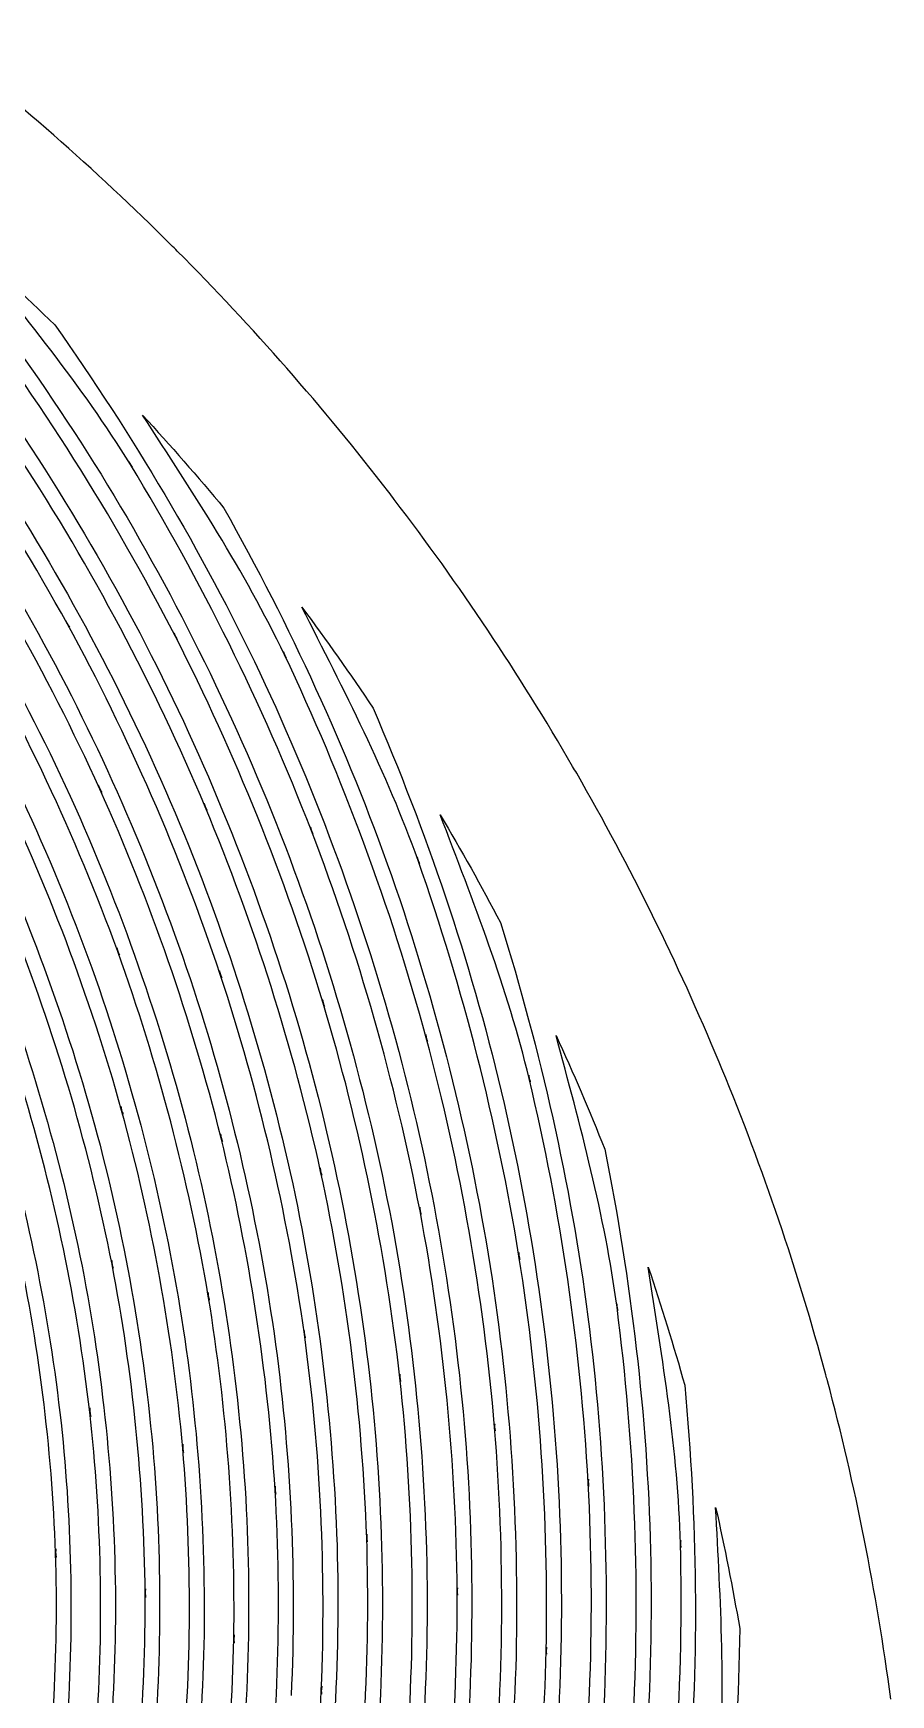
# Model space of a CAD drawing. Extents: x 1 to 151, y 102 to 252.
# Drawn here: x 125.09 to 150.6, y 187.24 to 236.66 of the extents above; entities that cross this region are included whole.
import ezdxf

# ---------------------------------------------------------------- set-up
doc = ezdxf.new("R2010")
doc.units = 0
doc.layers.add('Ebene_1', color=7, linetype='CONTINUOUS')

msp = doc.modelspace()

# ---------------------------------------------------------------- linework, layer by layer
at = {"layer": 'Ebene_1', "color": 7}
for p, q in [((128.34345, 225.295666), (128.34345, 225.295666)), ((128.0406, 223.7481), (127.93551, 223.91988)), ((127.98051, 223.82875), (127.9805, 223.82875)), ((133.08039, 219.588249), (133.08039, 219.588149)), ((126.16614, 218.997195), (126.06338, 219.184484)), ((126.10648, 219.085994), (126.10644, 219.085995)), ((129.37572, 218.626101), (129.28152, 218.810287)), ((129.32072, 218.713347), (129.32062, 218.713351)), ((132.61781, 218.08013), (132.53131, 218.261603)), ((132.56621, 218.166983), (132.56621, 218.16699)), ((127.12666, 214.080721), (127.03596, 214.281196)), ((127.07246, 214.176502), (127.07236, 214.176501)), ((130.25706, 213.551421), (130.17446, 213.748018)), ((130.20666, 213.646424), (130.20666, 213.646421)), ((133.41043, 212.846467), (133.33563, 213.039962)), ((137.19536, 213.415703), (137.19536, 213.415703)), ((133.36433, 212.93992), (133.36423, 212.939917)), ((136.57726, 211.964687), (136.51056, 212.154305)), ((136.53616, 212.054645), (136.53616, 212.054647)), ((127.65326, 209.239474), (127.57576, 209.453132)), ((127.60486, 209.343005), (127.60476, 209.343005)), ((130.69835, 208.560885), (130.62895, 208.769889)), ((130.65415, 208.662479), (130.65415, 208.662479)), ((133.75583, 207.707796), (133.69453, 207.91215)), ((133.71623, 207.805903), (133.71633, 207.805906)), ((136.81848, 206.677511), (136.76458, 206.877212)), ((136.78238, 206.774455), (136.78238, 206.774451)), ((140.64182, 206.8488), (140.64181, 206.8489)), ((139.876, 205.469237), (139.8291, 205.664672)), ((139.8434, 205.565402), (139.8434, 205.565397)), ((127.76103, 204.510289), (127.69863, 204.736356)), ((127.71993, 204.61925), (127.71993, 204.61925)), ((130.71577, 203.691718), (130.66107, 203.912355)), ((130.67847, 203.799128), (130.67857, 203.799128)), ((133.67325, 202.699033), (133.62595, 202.913857)), ((133.63955, 202.80528), (133.63955, 202.80528)), ((136.62537, 201.530313), (136.58547, 201.740094)), ((136.59597, 201.633847), (136.59587, 201.633847)), ((127.46939, 199.926516), (127.42329, 200.164604)), ((139.56307, 200.185543), (139.53007, 200.389897)), ((139.53707, 200.28675), (139.53707, 200.28675)), ((127.43569, 200.042845), (127.43569, 200.042845)), ((143.38292, 199.957637), (143.38292, 199.957537)), ((130.32876, 198.977268), (130.28996, 199.208375)), ((130.29896, 199.091658), (130.29856, 199.091658)), ((142.47789, 198.664337), (142.45149, 198.863649)), ((142.45549, 198.763999), (142.45539, 198.763997)), ((133.18161, 197.853912), (133.15061, 198.078815)), ((133.15561, 197.962875), (133.15601, 197.962875)), ((136.01926, 196.55723), (135.99486, 196.77593)), ((135.99686, 196.6658), (135.99716, 196.6658)), ((126.79938, 195.52112), (126.77108, 195.77006)), ((126.77408, 195.64443), (126.77378, 195.64443)), ((138.83286, 195.08682), (138.81546, 195.29931)), ((138.8147, 195.19113), (138.81466, 195.19113)), ((129.53818, 194.56799), (129.53816, 194.56799)), ((129.55946, 194.44933), (129.53856, 194.69052)), ((132.28675, 193.32249), (132.28625, 193.32249)), ((132.30405, 193.20577), (132.28975, 193.43959)), ((141.59862, 193.54468), (141.59882, 193.54468)), ((141.61392, 193.44192), (141.60262, 193.64899)), ((145.38916, 192.8149), (145.38922, 192.8149)), ((135.01031, 191.90598), (135.00991, 191.90598)), ((135.02431, 191.79043), (135.01631, 192.01766)), ((144.35387, 191.62446), (144.34887, 191.82571)), ((125.75675, 191.45152), (125.75745, 191.45152)), ((125.77375, 191.32278), (125.76475, 191.5822)), ((144.34187, 191.72611), (144.34187, 191.72606)), ((128.41974, 190.26186), (128.41984, 190.26186)), ((128.43224, 190.13738), (128.43024, 190.38788)), ((137.69974, 190.31498), (137.69984, 190.31498)), ((137.71074, 190.20408), (137.70874, 190.42472)), ((131.05644, 188.90584), (131.05664, 188.90584)), ((131.06564, 188.78292), (131.06964, 189.02489)), ((140.3475, 188.55414), (140.3475, 188.55414)), ((140.3545, 188.44789), (140.3595, 188.66078)), ((133.65991, 187.37805), (133.65971, 187.37805)), ((133.66571, 187.25978), (133.67581, 187.4936))]:
    msp.add_line(p, q, dxfattribs=at)
for points in [[(129.18639, 230.367178), (126.931128, 232.61435), (124.535064, 234.715635), (122.01274, 236.65828)], [(120.1585, 232.873762), (122.80518, 229.860089), (125.21258, 226.64332), (127.30424, 223.220346)], [(123.03417, 230.478924), (123.954577, 229.669976), (124.853849, 228.837293), (125.73108, 227.981716)], [(127.98051, 223.82823), (126.53152, 226.186961), (124.76581, 228.321215), (123.03418, 230.478404)], [(129.37562, 230.177949), (129.312656, 230.241138), (129.249579, 230.304214), (129.18639, 230.367178)], [(135.6644, 223.007393), (133.722399, 225.528585), (131.621893, 227.923612), (129.37562, 230.177949)], [(126.10644, 219.085983), (124.21045, 222.525929), (122.01274, 225.790431), (119.53847, 228.840989)], [(129.32062, 218.713731), (127.46472, 222.321703), (125.29189, 225.757582), (122.82788, 228.98098)], [(118.95372, 228.14419), (121.38772, 225.127488), (123.54782, 221.900117), (125.40962, 218.50047)], [(122.21792, 228.305883), (124.64313, 225.117852), (126.77937, 221.72059), (128.60287, 218.15419)], [(125.73108, 227.981716), (128.04905, 224.707509), (130.10754, 221.255894), (131.83024, 217.632652)], [(128.34345, 225.295666), (129.174293, 224.394906), (129.981635, 223.472748), (130.76466, 222.530124)], [(132.56621, 218.16699), (131.37218, 220.663465), (129.85397, 222.978727), (128.34345, 225.295666)], [(127.07236, 214.176381), (125.49921, 217.632916), (123.62139, 220.942342), (121.46101, 224.065943)], [(130.20666, 213.646931), (128.68092, 217.265699), (126.83678, 220.741727), (124.69536, 224.033608)], [(127.93551, 223.91988), (127.95321, 223.89093), (127.96281, 223.85773), (127.98051, 223.82875)], [(120.82817, 223.412291), (122.95006, 220.325997), (124.79286, 217.056929), (126.33483, 213.643709)], [(124.04003, 223.401822), (126.14511, 220.147357), (127.95635, 216.712285), (129.45246, 213.136513)], [(127.9805, 223.82875), (127.9981, 223.80012), (128.0231, 223.77675), (128.0406, 223.7481)], [(133.36424, 212.939397), (131.89551, 216.721356), (130.09387, 220.36526), (127.98051, 223.82823)], [(127.30424, 223.220346), (129.382, 219.797347), (131.15099, 216.196151), (132.59142, 212.459863)], [(135.82842, 222.794511), (135.773874, 222.86557), (135.7192, 222.93653), (135.6644, 223.007393)], [(130.76466, 222.530124), (132.72724, 219.032312), (134.41274, 215.385641), (135.74705, 211.602901)], [(141.13538, 214.851528), (139.536983, 217.609275), (137.764402, 220.262316), (135.82842, 222.794511)], [(136.53616, 212.054747), (135.60953, 214.663291), (134.33088, 217.120426), (133.08039, 219.588249)], [(133.08039, 219.588149), (133.812483, 218.605553), (134.518971, 217.604136), (135.19914, 216.584908)], [(127.60476, 209.34307), (126.34604, 212.790595), (124.78275, 216.118587), (122.93258, 219.288085)], [(126.06338, 219.184484), (126.08068, 219.153014), (126.08918, 219.117494), (126.10648, 219.085994)], [(126.10644, 219.085995), (126.12364, 219.054695), (126.14894, 219.028525), (126.16614, 218.997195)], [(130.65415, 208.662466), (129.45038, 212.265141), (127.92869, 215.753357), (126.10644, 219.085983)], [(122.2567, 218.678066), (124.07086, 215.548932), (125.6017, 212.264446), (126.83194, 208.86334)], [(125.40962, 218.50047), (127.19796, 215.208529), (128.68918, 211.763835), (129.86621, 208.207242)], [(129.28152, 218.810287), (129.29742, 218.779207), (129.30482, 218.744447), (129.32072, 218.713347)], [(133.71633, 207.806286), (132.57727, 211.56541), (131.10654, 215.215522), (129.32062, 218.713731)], [(129.32062, 218.713351), (129.33642, 218.682711), (129.36002, 218.656771), (129.37572, 218.626101)], [(128.60287, 218.15419), (130.35647, 214.697461), (131.7987, 211.091241), (132.91288, 207.378971)], [(132.53131, 218.261603), (132.54581, 218.231193), (132.55181, 218.197413), (132.56621, 218.166983)], [(136.78238, 206.774451), (135.71708, 210.689445), (134.30633, 214.501646), (132.56621, 218.16699)], [(132.56621, 218.16699), (132.58081, 218.13655), (132.60331, 218.11059), (132.61781, 218.08013)], [(131.83024, 217.632652), (133.53913, 214.010417), (134.92231, 210.243566), (135.9642, 206.376602)], [(135.19914, 216.584908), (136.78512, 212.900555), (138.08077, 209.096977), (139.01242, 205.195082)], [(127.71991, 204.61978), (126.7672, 208.02957), (125.51174, 211.347122), (123.96867, 214.533386)], [(141.2552, 214.646013), (141.215369, 214.714581), (141.175429, 214.783086), (141.13538, 214.851528)], [(145.4927, 206.053137), (144.264787, 209.004817), (142.849399, 211.874964), (141.2552, 214.646013)], [(127.03596, 214.281196), (127.05126, 214.247466), (127.05716, 214.210256), (127.07246, 214.176502)], [(127.07236, 214.176501), (127.08756, 214.143031), (127.11146, 214.114211), (127.12666, 214.080721)], [(130.67857, 203.799008), (129.78725, 207.358563), (128.58066, 210.831214), (127.07236, 214.176381)], [(123.25093, 213.974863), (124.76172, 210.83043), (125.98773, 207.55748), (126.9157, 204.194648)], [(126.33483, 213.643709), (127.81228, 210.341591), (128.99185, 206.914229), (129.86, 203.402055)], [(130.17446, 213.748018), (130.18826, 213.715198), (130.19296, 213.679268), (130.20666, 213.646424)], [(133.63955, 202.80579), (132.81915, 206.514346), (131.67058, 210.142282), (130.20666, 213.646931)], [(130.20666, 213.646421), (130.22066, 213.613321), (130.24316, 213.584541), (130.25706, 213.551421)], [(129.45246, 213.136513), (130.88703, 209.675474), (132.01003, 206.094136), (132.80857, 202.433806)], [(133.33563, 213.039962), (133.34813, 213.007542), (133.35183, 212.972362), (133.36433, 212.93992)], [(137.19536, 213.415703), (137.820662, 212.362055), (138.418536, 211.292368), (138.98838, 210.207723)], [(139.8434, 205.565397), (139.1945, 208.255425), (138.18429, 210.833085), (137.19536, 213.415703)], [(133.36423, 212.939917), (133.37683, 212.907467), (133.39783, 212.878937), (133.41043, 212.846467)], [(136.59588, 201.633327), (135.85599, 205.490392), (134.77467, 209.273924), (133.36424, 212.939397)], [(132.59142, 212.459863), (133.97454, 208.838219), (135.03218, 205.10073), (135.75248, 201.29145)], [(136.51056, 212.154305), (136.52206, 212.121905), (136.52476, 212.087065), (136.53616, 212.054645)], [(139.53707, 200.28685), (138.88677, 204.290808), (137.88307, 208.228706), (136.53616, 212.054747)], [(136.53616, 212.054647), (136.54726, 212.023517), (136.56626, 211.995827), (136.57726, 211.964687)], [(135.74705, 211.602901), (137.06821, 207.821461), (138.05042, 203.930394), (138.68243, 199.974986)], [(138.98838, 210.207723), (140.18078, 206.377895), (141.07169, 202.45967), (141.59029, 198.481704)], [(127.4357, 200.042778), (126.77704, 203.390388), (125.82022, 206.671796), (124.57671, 209.848584)], [(123.82095, 209.343005), (125.03557, 206.20961), (125.96615, 202.973926), (126.60355, 199.67447)], [(127.57576, 209.453132), (127.58876, 209.417372), (127.59196, 209.378792), (127.60486, 209.343005)], [(130.29856, 199.091723), (129.70751, 202.58235), (128.80639, 206.013095), (127.60476, 209.34307)], [(127.60476, 209.343005), (127.61786, 209.307135), (127.64016, 209.275365), (127.65326, 209.239474)], [(126.83194, 208.86334), (128.00615, 205.577182), (128.8839, 202.192762), (129.45517, 198.750425)], [(130.62895, 208.769889), (130.64055, 208.734919), (130.64265, 208.697469), (130.65415, 208.662479)], [(130.65415, 208.662479), (130.66585, 208.627379), (130.68665, 208.595999), (130.69835, 208.560885)], [(133.15601, 197.962862), (132.64169, 201.596721), (131.80478, 205.177539), (130.65415, 208.662466)], [(129.86621, 208.207242), (130.99019, 204.769009), (131.80467, 201.237118), (132.30059, 197.653824)], [(133.69453, 207.91215), (133.70493, 207.87747), (133.70583, 207.8406), (133.71623, 207.805903)], [(135.99716, 196.66618), (135.56908, 200.439964), (134.80568, 204.167998), (133.71633, 207.806286)], [(133.71633, 207.805906), (133.72653, 207.772096), (133.74573, 207.741636), (133.75583, 207.707796)], [(132.91288, 207.378971), (133.97743, 203.787799), (134.71976, 200.109046), (135.13128, 196.38622)], [(136.76458, 206.877212), (136.77358, 206.843582), (136.77358, 206.808092), (136.78238, 206.774455)], [(138.81466, 195.19113), (138.48205, 199.105134), (137.80193, 202.981081), (136.78238, 206.774451)], [(136.78238, 206.774451), (136.79138, 206.741121), (136.80948, 206.710861), (136.81848, 206.677511)], [(140.64181, 206.8489), (141.15371, 205.735412), (141.636642, 204.608833), (142.09012, 203.470301)], [(142.4554, 198.763897), (142.0912, 201.507256), (141.35728, 204.177089), (140.64182, 206.8488)], [(135.9642, 206.376602), (136.96067, 202.631254), (137.62135, 198.804865), (137.93948, 194.94218)], [(139.8291, 205.664672), (139.8371, 205.632092), (139.8361, 205.597992), (139.8434, 205.565402)], [(145.5765, 205.8546), (145.548662, 205.920819), (145.520728, 205.986998), (145.4927, 206.053137)], [(148.66544, 196.75569), (147.831349, 199.85157), (146.799585, 202.890777), (145.5765, 205.8546)], [(126.77378, 195.64391), (126.39538, 198.905178), (125.7254, 202.125829), (124.77213, 205.267461)], [(139.01242, 205.195082), (139.93086, 201.296503), (140.5011, 197.324506), (140.71626, 193.32481)], [(141.59882, 193.54468), (141.37087, 197.5959), (140.7836, 201.618332), (139.8434, 205.565397)], [(139.8434, 205.565397), (139.8514, 205.532427), (139.8681, 205.502207), (139.876, 205.469237)], [(123.98342, 204.813908), (124.91078, 201.71773), (125.55846, 198.544966), (125.91837, 195.33266)], [(127.69863, 204.736356), (127.70923, 204.698046), (127.70943, 204.657586), (127.71993, 204.61925)], [(129.53814, 194.56852), (129.23302, 197.966355), (128.62477, 201.330091), (127.71991, 204.61978)], [(127.71993, 204.61925), (127.73043, 204.58179), (127.75063, 204.54777), (127.76103, 204.510289)], [(126.9157, 204.194648), (127.79607, 200.95135), (128.38329, 197.635973), (128.67228, 194.28802)], [(130.66107, 203.912355), (130.67007, 203.875215), (130.66907, 203.836285), (130.67847, 203.799128)], [(130.67857, 203.799128), (130.68757, 203.762298), (130.70667, 203.728568), (130.71577, 203.691718)], [(132.28625, 193.32237), (132.06327, 196.85545), (131.52549, 200.361485), (130.67857, 203.799008)], [(129.86, 203.402055), (130.68379, 200.01204), (131.20311, 196.55494), (131.41145, 193.07238)], [(142.09012, 203.470301), (142.87553, 199.53696), (143.35193, 195.54741), (143.45195, 191.53722)], [(133.62595, 202.913857), (133.63395, 202.878157), (133.63195, 202.840997), (133.63955, 202.80528)], [(135.00991, 191.90649), (134.87802, 195.57326), (134.41956, 199.220435), (133.63955, 202.80579)], [(133.63955, 202.80528), (133.64755, 202.76893), (133.66535, 202.7354), (133.67325, 202.699033)], [(132.80857, 202.433806), (133.56683, 198.897216), (134.0077, 195.30056), (134.12658, 191.68534)], [(136.58547, 201.740094), (136.59247, 201.705064), (136.58947, 201.668884), (136.59597, 201.633847)], [(136.59587, 201.633847), (136.60287, 201.598537), (136.61867, 201.565637), (136.62537, 201.530313)], [(137.69985, 190.31446), (137.66845, 194.11276), (137.29916, 197.900724), (136.59588, 201.633327)], [(135.75248, 201.29145), (136.43609, 197.607354), (136.78953, 193.86981), (136.80953, 190.12304)], [(125.75744, 191.45165), (125.64431, 194.60547), (125.24795, 197.742258), (124.5732, 200.825098)], [(127.42329, 200.164604), (127.43129, 200.124474), (127.42829, 200.082994), (127.43569, 200.042845)], [(139.53007, 200.389897), (139.53507, 200.355797), (139.53207, 200.320847), (139.53707, 200.28675)], [(140.3475, 188.55424), (140.4257, 192.48151), (140.15468, 196.40751), (139.53707, 200.28685)], [(139.53707, 200.28675), (139.54307, 200.2523), (139.55747, 200.22), (139.56307, 200.185543)], [(126.60355, 199.67447), (127.20218, 196.49894), (127.51448, 193.27651), (127.5369, 190.0451)], [(127.43569, 200.042845), (127.44369, 200.003145), (127.46169, 199.966235), (127.46939, 199.926516)], [(128.41985, 190.26179), (128.38475, 193.54499), (128.05567, 196.81845), (127.4357, 200.042778)], [(138.68243, 199.974986), (139.28182, 196.14633), (139.53858, 192.27257), (139.45137, 188.39826)], [(144.34187, 191.72616), (144.26647, 194.49297), (143.80604, 197.224208), (143.38292, 199.957637)], [(143.38292, 199.957537), (143.775654, 198.796603), (144.13821, 197.625676), (144.47022, 196.44594)], [(130.28996, 199.208375), (130.29596, 199.169815), (130.29196, 199.130225), (130.29896, 199.091658)], [(129.45517, 198.750425), (129.99144, 195.43365), (130.22915, 192.07573), (130.16672, 188.71623)], [(131.05664, 188.90591), (131.10794, 192.31719), (130.85468, 195.72566), (130.29856, 199.091723)], [(130.29856, 199.091658), (130.30556, 199.052688), (130.32226, 199.016248), (130.32876, 198.977268)], [(142.45149, 198.863649), (142.45549, 198.830619), (142.45109, 198.797029), (142.45549, 198.763999)], [(142.45539, 198.763997), (142.45939, 198.730167), (142.47349, 198.698177), (142.47789, 198.664337)], [(142.94476, 186.62491), (143.1414, 190.67781), (142.97776, 194.74007), (142.4554, 198.763897)], [(141.59029, 198.481704), (142.09617, 194.50894), (142.24783, 190.49933), (142.04397, 186.49976)], [(133.15061, 198.078815), (133.15561, 198.040415), (133.15086, 198.001285), (133.15561, 197.962875)], [(133.15601, 197.962875), (133.16101, 197.925855), (133.17641, 197.890935), (133.18161, 197.853912)], [(133.65971, 187.37804), (133.80705, 190.91445), (133.63871, 194.45641), (133.15601, 197.962862)], [(132.30059, 197.653824), (132.76562, 194.1968), (132.92016, 190.70516), (132.76359, 187.22061)], [(135.99486, 196.77593), (135.99886, 196.73933), (135.99286, 196.70233), (135.99686, 196.6658)], [(148.71434, 196.57887), (148.698112, 196.63783), (148.681812, 196.69677), (148.66544, 196.75569)], [(135.13128, 196.38622), (135.51612, 192.7892), (135.57849, 189.16538), (135.31896, 185.5571)], [(136.21974, 185.68118), (136.47223, 189.34238), (136.39802, 193.0182), (135.99716, 196.66618)], [(135.99716, 196.6658), (136.00116, 196.629), (136.01516, 196.594), (136.01926, 196.55723)], [(144.47022, 196.44594), (144.84048, 192.45077), (144.89753, 188.43222), (144.57763, 184.43258)], [(150.59771, 187.10926), (150.173966, 190.302972), (149.544873, 193.466062), (148.71434, 196.57887)], [(126.77108, 195.77006), (126.77608, 195.72836), (126.76908, 195.68616), (126.77408, 195.64443)], [(125.91837, 195.33266), (126.24919, 192.24628), (126.30103, 189.13681), (126.07464, 186.04103)], [(126.77378, 195.64443), (126.77878, 195.60263), (126.79458, 195.56293), (126.79938, 195.52112)], [(126.97154, 186.20066), (127.18817, 189.34807), (127.12236, 192.50833), (126.77378, 195.64391)], [(138.81546, 195.29931), (138.81846, 195.26331), (138.81146, 195.22711), (138.8147, 195.19113)], [(137.93948, 194.94218), (138.23436, 191.20716), (138.19562, 187.45349), (137.82431, 183.7253)], [(138.72896, 183.81991), (139.09476, 187.60049), (139.12366, 191.40567), (138.81466, 195.19113)], [(138.81466, 195.19113), (138.81766, 195.15593), (138.82996, 195.12203), (138.83286, 195.08682)], [(128.67228, 194.28802), (128.93534, 191.06724), (128.90884, 187.82988), (128.59358, 184.61367)], [(129.49434, 184.73751), (129.8025, 188.00675), (129.81763, 191.29662), (129.53814, 194.56852)], [(129.53856, 194.69052), (129.54256, 194.64972), (129.53456, 194.60882), (129.53818, 194.56799)], [(129.53816, 194.56799), (129.54216, 194.52789), (129.55596, 194.48949), (129.55946, 194.44933)], [(131.97565, 183.11212), (132.38348, 186.49961), (132.48743, 189.91643), (132.28625, 193.32237)], [(132.28975, 193.43959), (132.29175, 193.40049), (132.28375, 193.36159), (132.28675, 193.32249)], [(132.28625, 193.32249), (132.28825, 193.28309), (132.30165, 193.24509), (132.30405, 193.20577)], [(140.71626, 193.32481), (140.91218, 189.45458), (140.76296, 185.57438), (140.27111, 181.73063)], [(141.17848, 181.7919), (141.66686, 185.68943), (141.80743, 189.62234), (141.59882, 193.54468)], [(141.60262, 193.64899), (141.60462, 193.61419), (141.59662, 193.57949), (141.59862, 193.54468)], [(141.59882, 193.54468), (141.60082, 193.51008), (141.61202, 193.47658), (141.61392, 193.44192)], [(131.41145, 193.07238), (131.59827, 189.71752), (131.48365, 186.35275), (131.07022, 183.01801)], [(145.48226, 184.52565), (145.69661, 187.28599), (145.53676, 190.05163), (145.38916, 192.8149)], [(145.38922, 192.8149), (145.658425, 191.619722), (145.896595, 190.417765), (146.10349, 189.21024)], [(134.40422, 181.32205), (134.92043, 184.82512), (135.12382, 188.36711), (135.00991, 191.90649)], [(135.01631, 192.01766), (135.01731, 191.98036), (135.00931, 191.94336), (135.01031, 191.90598)], [(135.00991, 191.90598), (135.01091, 191.86708), (135.02291, 191.82928), (135.02431, 191.79043)], [(144.34887, 191.82571), (144.34974, 191.79241), (144.34187, 191.75941), (144.34187, 191.72611)], [(125.22077, 182.40392), (125.67099, 185.39784), (125.85071, 188.42579), (125.75744, 191.45165)], [(125.76475, 191.5822), (125.76575, 191.5385), (125.75575, 191.4952), (125.75675, 191.45152)], [(125.75745, 191.45152), (125.75945, 191.40822), (125.77225, 191.36612), (125.77375, 191.32278)], [(134.12658, 191.68534), (134.22784, 188.19757), (134.01642, 184.70771), (133.49608, 181.25717)], [(143.45195, 191.53722), (143.54005, 187.53276), (143.27136, 183.52841), (142.65044, 179.57117)], [(143.55974, 179.60423), (144.17888, 183.61375), (144.44058, 187.67013), (144.34187, 191.72616)], [(144.34187, 191.72606), (144.34281, 191.69186), (144.35297, 191.65866), (144.35387, 191.62446)], [(127.6292, 180.84802), (128.17421, 183.95608), (128.43902, 187.10643), (128.41985, 190.26179)], [(128.43024, 190.38788), (128.43059, 190.34568), (128.41954, 190.30408), (128.41974, 190.26186)], [(128.41984, 190.26186), (128.42027, 190.22006), (128.43194, 190.17916), (128.43224, 190.13738)], [(136.77348, 179.36746), (137.40702, 182.98161), (137.71723, 186.6451), (137.69985, 190.31446)], [(137.70874, 190.42472), (137.709, 190.38792), (137.69974, 190.35172), (137.69974, 190.31498)], [(137.69984, 190.31498), (137.70014, 190.27778), (137.71044, 190.24128), (137.71074, 190.20408)], [(127.5369, 190.0451), (127.5439, 186.94022), (127.27039, 183.84177), (126.72143, 180.78604)], [(136.80953, 190.12304), (136.81553, 186.50657), (136.49939, 182.89691), (135.86416, 179.33657)], [(129.9868, 179.13422), (130.63482, 182.35313), (130.99286, 185.62309), (131.05664, 188.90591)], [(131.05664, 188.90584), (131.05603, 188.86464), (131.06664, 188.82414), (131.06564, 188.78292)], [(131.06964, 189.02489), (131.06895, 188.98489), (131.05724, 188.94589), (131.05644, 188.90584)], [(146.10349, 189.21024), (146.05409, 185.19875), (145.69058, 181.19658), (144.95454, 177.25233)], [(130.16672, 188.71623), (130.09192, 185.48529), (129.72659, 182.26802), (129.07672, 179.10236)], [(139.45137, 188.39826), (139.35437, 184.65313), (138.92317, 180.92381), (138.16438, 177.25505)], [(139.07408, 177.25515), (139.83294, 180.97654), (140.25946, 184.75741), (140.3475, 188.55424)], [(140.3475, 188.55414), (140.34679, 188.51854), (140.3555, 188.48344), (140.3545, 188.44789)], [(140.3595, 188.66078), (140.35873, 188.62498), (140.3483, 188.58998), (140.3475, 188.55414)], [(132.28315, 177.25465), (133.04294, 180.58142), (133.50399, 183.96936), (133.65971, 187.37804)], [(133.65971, 187.37805), (133.65771, 187.33855), (133.66771, 187.29925), (133.66571, 187.25978)], [(133.67581, 187.4936), (133.67381, 187.4547), (133.66171, 187.417), (133.65991, 187.37805)]]:
    msp.add_open_spline(points, degree=3, dxfattribs=at)

doc.saveas('drawing.dxf')
